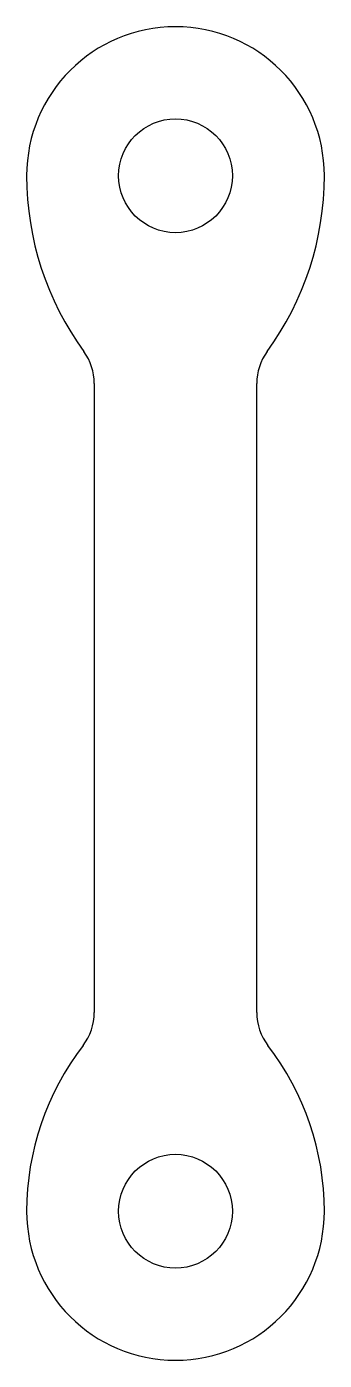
# Model space of a CAD drawing. Header units: millimetres. Extents: x -28 to 28, y -27 to 218.
import ezdxf

# ---------------------------------------------------------------- set-up
doc = ezdxf.new("R2010")
doc.units = ezdxf.units.MM

msp = doc.modelspace()

# ---------------------------------------------------------------- linework, layer by layer
at = {"color": 7, "linetype": 'Continuous', "lineweight": 25}
for p, q in [((-15, 152.68), (-15, 36.66)), ((15, 36.66), (15, 152.68))]:
    msp.add_line(p, q, dxfattribs=at)
for centre in [(0, 191), (0, 0)]:
    msp.add_circle(centre, 10.5, dxfattribs=at)
for centre, radius, start, end in [((0, 191), 27.5, 0, 180), ((27.5, 191), 55, 180, 216.1289), ((-27.5, 191), 55, 323.8711, 0), ((-25, 152.68), 10, 0, 36.1289), ((25, 152.68), 10, 143.8711, 180), ((-25, 36.66), 10, 322.3415, 0), ((25, 36.66), 10, 180, 217.6585), ((22.5, 0), 50, 142.3415, 180), ((-22.5, 0), 50, 0, 37.6585), ((0, 0), 27.5, 180, 0)]:
    msp.add_arc(centre, radius, start, end, dxfattribs=at)

doc.saveas('drawing.dxf')
